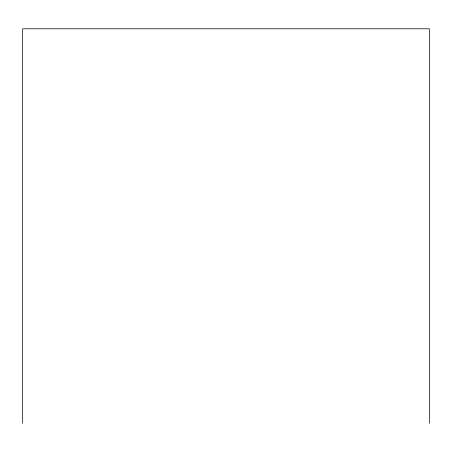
<?xml version="1.0" encoding="UTF-8"?>
<svg xmlns="http://www.w3.org/2000/svg" width="452" height="452" viewBox="0 0 452 452"><rect width="100%" height="100%" fill="white"/><g stroke="black" fill="none" stroke-linecap="round" stroke-linejoin="round"><path stroke-width="0.68" d="M429.4 423.208L429.4 28.792L22.6 28.792L22.6 423.208"/></g></svg>
